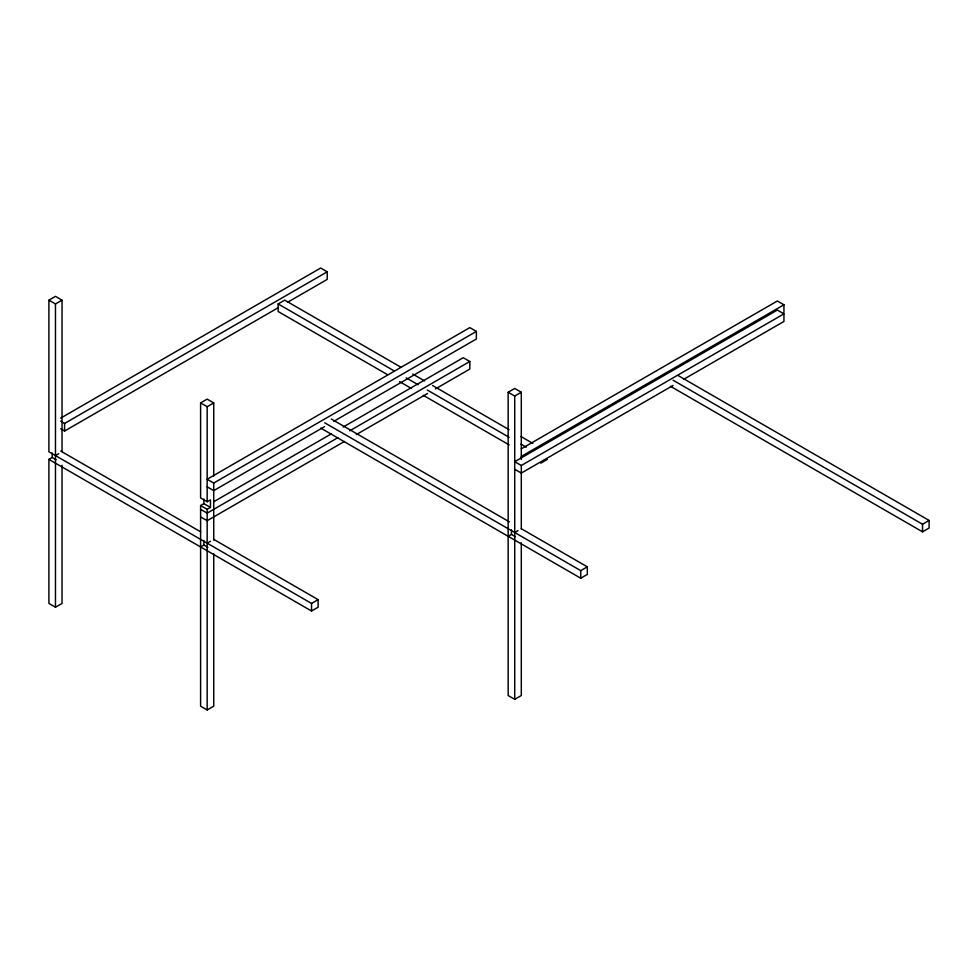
<?xml version="1.0" encoding="UTF-8"?>
<svg xmlns="http://www.w3.org/2000/svg" width="978" height="978" viewBox="0 0 978 978"><rect width="100%" height="100%" fill="white"/><g stroke="black" fill="none" stroke-linecap="round" stroke-linejoin="round"><path stroke-width="1.47" d="M62.03 465.259L62.03 603.438L55.465 607.228L48.9 603.438L48.9 459.379L311.542 611.018L318.107 607.228L318.107 599.636L311.542 603.438L48.9 451.799L48.9 300.16L55.465 296.371L62.03 300.16L62.03 451.591M48.9 300.16L55.465 303.95L62.03 300.16M60.66 418.144L320.662 268.033L327.227 271.823L327.227 279.402L287.63 302.263M60.648 421.176L64.585 423.45L327.227 271.823M387.704 374.77L278.155 311.517L278.155 303.938L284.72 300.148L400.87 367.202M60.648 428.767L64.585 431.041L278.4 307.593M48.9 459.379L52.189 457.484L56.125 459.758M55.465 455.589L58.753 453.694M213.73 553.78L213.73 706.177L207.165 709.967L200.6 706.177L200.6 505.54L207.165 509.33L210.453 507.435L210.453 499.856L207.165 501.751L200.6 497.961L200.6 402.912L207.165 399.122L213.73 402.912L213.73 476.054M200.6 402.912L207.165 406.701L213.73 402.912M476.372 331.42L469.807 327.618L207.165 479.257L213.73 483.046L476.372 331.42L476.372 338.999L333.828 421.286M324.598 426.628L213.73 490.626L207.165 486.836M200.6 505.54L203.876 503.646L210.453 507.435M213.791 501.714L331.261 433.902M343.144 427.044L463.242 357.704L469.807 361.493L469.807 369.073L435.491 388.889M337.826 437.692L207.165 513.132L200.6 509.33M349.708 430.833L469.807 361.493M344.427 441.457L207.165 520.712L200.6 516.922M356.298 434.599L427.569 393.462M200.6 546.959L203.876 545.064L207.825 547.338M207.165 543.169L210.453 541.274M521.298 542.753L521.298 695.529L514.721 699.319L508.157 695.529L508.157 392.251L514.721 388.462L521.298 392.251L521.298 459.452M508.157 392.251L514.721 396.041L521.298 392.251M521.323 448.816L777.363 300.992L783.94 304.781L783.94 312.361M521.298 456.42L783.94 304.781M783.94 313.852L777.363 310.063L514.721 461.702L521.298 465.491L783.94 313.852L783.94 321.444L683.634 379.354M673.072 385.442L521.298 473.071L514.721 469.281M540.797 463.156L547.362 459.367M508.157 536.311L511.445 534.416L515.382 536.69M514.721 532.521L518.01 530.626M324.708 422.814L580.749 570.639L587.313 566.837L587.313 574.428L580.749 578.218L320.747 428.107M673.084 380.222L922.535 524.245L929.1 520.443L929.1 528.034L922.535 531.824L670.456 386.286M678.341 375.674L929.1 520.443M412.74 374.061L424.623 380.919M432.545 385.491L509.098 429.684M520.968 436.543L532.851 443.401M278.155 303.938L394.305 370.992M406.176 377.85L418.058 384.709M427.3 390.051L509.122 437.288M521.005 444.146L526.286 447.19M399.586 381.628L411.457 388.486M423.34 395.344L509.122 444.868M331.273 419.012L509.44 521.885M521.323 528.743L587.313 566.837M60.746 451.054L200.649 531.824M213.84 539.44L318.107 599.636M922.535 524.245L922.535 531.824M580.749 570.639L580.749 578.218M521.298 465.491L521.298 529.012M514.721 396.041L514.721 699.319M511.445 529.868L511.445 534.416M311.542 603.438L311.542 611.018M213.73 483.046L213.73 540.064M207.165 406.701L207.165 501.751M207.165 509.33L207.165 709.967M203.876 499.098L203.876 503.646M203.876 540.516L203.876 545.064M64.585 423.45L64.585 431.041M55.465 303.95L55.465 607.228M52.189 452.936L52.189 457.484"/></g></svg>
